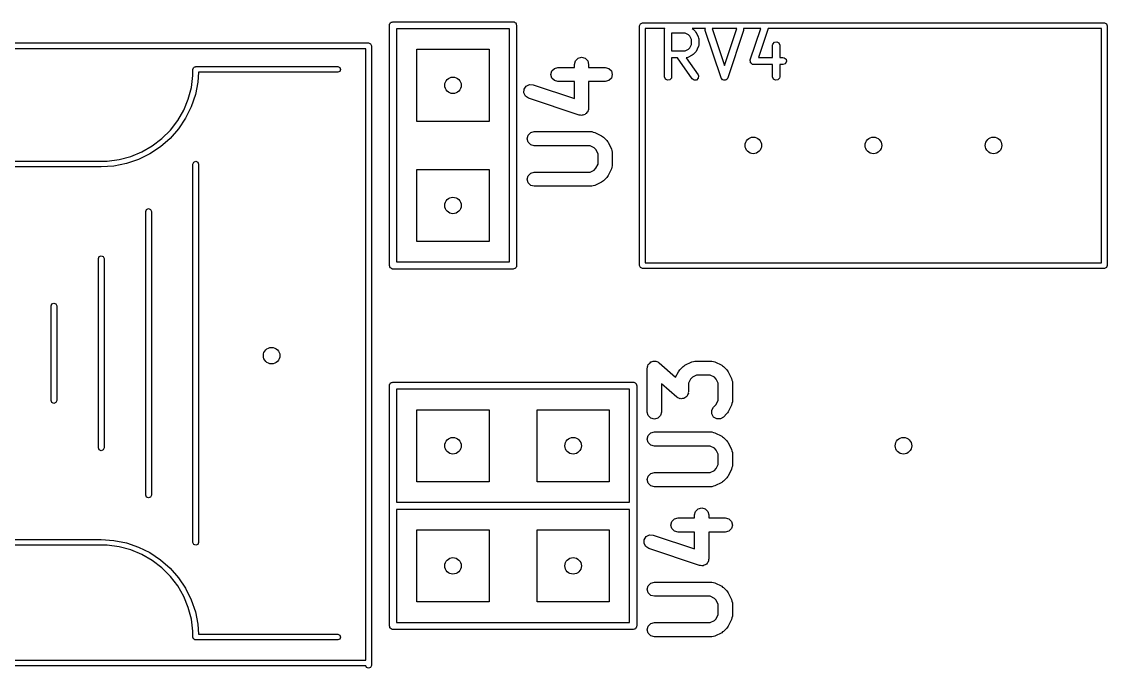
# Model space of a CAD drawing. Extents: x 0.02 to 2.37, y 0.01 to 1.59.
# Drawn here: x 1.466 to 2.37, y 0.015 to 0.553 of the extents above; entities that cross this region are included whole.
import ezdxf

# ---------------------------------------------------------------- set-up
doc = ezdxf.new("R2010")
doc.units = 0
doc.header["$MEASUREMENT"] = 0
doc.layers.add('BLACK', color=7, linetype='CONTINUOUS')

msp = doc.modelspace()

# ---------------------------------------------------------------- linework, layer by layer
at = {"layer": 'BLACK', "linetype": 'CONTINUOUS'}
for p, q in [((1.77223, 0.55101), (1.77272, 0.5516)), ((1.77272, 0.5516), (1.7731, 0.55226)), ((1.7731, 0.55226), (1.77335, 0.55235)), ((1.77335, 0.55235), (1.77352, 0.55256)), ((1.77352, 0.55256), (1.77428, 0.55269)), ((1.77428, 0.55269), (1.775, 0.55295)), ((1.775, 0.55295), (1.875, 0.55295)), ((1.875, 0.55295), (1.87538, 0.55289)), ((1.87538, 0.55289), (1.87551, 0.55291)), ((1.87551, 0.55291), (1.87563, 0.55284)), ((1.87563, 0.55284), (1.87601, 0.55277)), ((1.87601, 0.55277), (1.8766, 0.55228)), ((1.8766, 0.55228), (1.87726, 0.5519)), ((1.87726, 0.5519), (1.87735, 0.55165)), ((1.87735, 0.55165), (1.87756, 0.55148)), ((1.87756, 0.55148), (1.87769, 0.55072)), ((1.98031, 0.54961), (1.98101, 0.55128)), ((1.98101, 0.55128), (1.98268, 0.55197)), ((1.98268, 0.55197), (2.36732, 0.55197)), ((2.36732, 0.55197), (2.36899, 0.55128)), ((2.36899, 0.55128), (2.36969, 0.54961)), ((1.77205, 0.55), (1.77211, 0.55038)), ((1.77205, 0.35), (1.77205, 0.55)), ((1.77209, 0.55051), (1.77216, 0.55063)), ((1.77211, 0.55038), (1.77209, 0.55051)), ((1.77216, 0.55063), (1.77223, 0.55101)), ((1.77795, 0.54705), (1.77795, 0.35295)), ((1.87205, 0.54705), (1.77795, 0.54705)), ((1.87205, 0.35295), (1.87205, 0.54705)), ((1.87769, 0.55072), (1.87795, 0.55)), ((1.87795, 0.55), (1.87795, 0.35)), ((1.98031, 0.35), (1.98031, 0.54961)), ((2.00125, 0.54724), (1.98504, 0.54724)), ((1.98504, 0.54724), (1.98504, 0.35236)), ((2.00112, 0.54646), (2.00118, 0.54685)), ((2.00112, 0.50709), (2.00112, 0.54646)), ((2.00116, 0.54698), (2.00123, 0.54709)), ((2.00118, 0.54685), (2.00116, 0.54698)), ((2.00123, 0.54709), (2.00125, 0.54724)), ((2.01837, 0.54351), (2.00702, 0.54351)), ((2.00702, 0.54351), (2.00702, 0.52879)), ((2.02107, 0.54216), (2.01837, 0.54351)), ((2.03514, 0.54724), (2.02411, 0.54724)), ((2.02411, 0.54724), (2.02414, 0.54723)), ((2.02414, 0.54723), (2.02485, 0.5467)), ((2.02485, 0.5467), (2.0249, 0.54668)), ((2.0249, 0.54668), (2.02678, 0.5448)), ((2.02678, 0.5448), (2.02728, 0.54408)), ((2.02728, 0.54408), (2.02733, 0.54403)), ((2.02733, 0.54403), (2.02921, 0.54029)), ((2.03486, 0.54654), (2.03514, 0.54724)), ((2.03501, 0.54553), (2.03486, 0.54654)), ((2.04814, 0.50616), (2.03501, 0.54553)), ((2.04067, 0.54724), (2.05094, 0.51643)), ((2.06121, 0.54724), (2.04067, 0.54724)), ((2.05094, 0.51643), (2.06121, 0.54724)), ((2.06686, 0.54553), (2.05374, 0.50616)), ((2.08121, 0.54724), (2.06682, 0.54724)), ((2.06682, 0.54724), (2.06686, 0.54553)), ((2.07251, 0.52115), (2.08121, 0.54724)), ((2.08743, 0.54724), (2.07941, 0.52317)), ((2.36496, 0.54724), (2.08743, 0.54724)), ((2.36496, 0.35236), (2.36496, 0.54724)), ((2.36969, 0.54961), (2.36969, 0.35)), ((0.34528, 0.53524), (1.75472, 0.53524)), ((1.75472, 0.53524), (1.75639, 0.53454)), ((1.75639, 0.53454), (1.75709, 0.53287)), ((2.02226, 0.54097), (2.02107, 0.54216)), ((2.02361, 0.53827), (2.02226, 0.54097)), ((2.02226, 0.53134), (2.02361, 0.53404)), ((2.02361, 0.53404), (2.02361, 0.53827)), ((2.02921, 0.54029), (2.0295, 0.5393)), ((2.02952, 0.53334), (2.02934, 0.53233)), ((2.0295, 0.5393), (2.02946, 0.53913)), ((2.02946, 0.53913), (2.02952, 0.53896)), ((2.02952, 0.53896), (2.02952, 0.53334)), ((2.0911, 0.53334), (2.09128, 0.53435)), ((2.0911, 0.52317), (2.0911, 0.53334)), ((2.09128, 0.53435), (2.09258, 0.5359)), ((2.09258, 0.5359), (2.09457, 0.53625)), ((2.09457, 0.53625), (2.09632, 0.53524)), ((2.09632, 0.53524), (2.09701, 0.53334)), ((2.09701, 0.53334), (2.09701, 0.52317)), ((1.75236, 0.53051), (0.34764, 0.53051)), ((1.75236, 0.02146), (1.75236, 0.53051)), ((1.75709, 0.53287), (1.75709, 0.01713)), ((1.795, 0.47), (1.795, 0.53)), ((1.795, 0.53), (1.855, 0.53)), ((1.855, 0.53), (1.855, 0.47)), ((2.00702, 0.52879), (2.01837, 0.52879)), ((2.01837, 0.52879), (2.02107, 0.53014)), ((2.02414, 0.52508), (2.02039, 0.5232)), ((2.02107, 0.53014), (2.02226, 0.53134)), ((2.02418, 0.52512), (2.02414, 0.52508)), ((2.0249, 0.52563), (2.02418, 0.52512)), ((2.02678, 0.5275), (2.0249, 0.52563)), ((2.02681, 0.52756), (2.02678, 0.5275)), ((2.02733, 0.52827), (2.02681, 0.52756)), ((2.02921, 0.53202), (2.02733, 0.52827)), ((2.02923, 0.5322), (2.02921, 0.53202)), ((2.02934, 0.53233), (2.02923, 0.5322)), ((1.60959, 0.51503), (1.61018, 0.51547)), ((1.61018, 0.51547), (1.61063, 0.51547)), ((1.61063, 0.51547), (1.61091, 0.51558)), ((1.61091, 0.51558), (1.72902, 0.51558)), ((1.72902, 0.51558), (1.73069, 0.51489)), ((1.92612, 0.51744), (1.92691, 0.5204)), ((1.92612, 0.51491), (1.92612, 0.51744)), ((1.92691, 0.5204), (1.92907, 0.52256)), ((1.92907, 0.52256), (1.93202, 0.52335)), ((1.93202, 0.52335), (1.93497, 0.52256)), ((1.93497, 0.52256), (1.93714, 0.5204)), ((1.93714, 0.5204), (1.93793, 0.51744)), ((1.93793, 0.51744), (1.93793, 0.51491)), ((2.0119, 0.52289), (2.00702, 0.52289)), ((2.00702, 0.52289), (2.00702, 0.50709)), ((2.02415, 0.5054), (2.0119, 0.52289)), ((2.01923, 0.52295), (2.0191, 0.5229)), ((2.0191, 0.5229), (2.02898, 0.50879)), ((2.0194, 0.52291), (2.01923, 0.52295)), ((2.02039, 0.5232), (2.0194, 0.52291)), ((2.0724, 0.52073), (2.07251, 0.52093)), ((2.07254, 0.51994), (2.0724, 0.52073)), ((2.07251, 0.52093), (2.07251, 0.52115)), ((2.07256, 0.51913), (2.07254, 0.51994)), ((2.07271, 0.51896), (2.07256, 0.51913)), ((2.07275, 0.51874), (2.07271, 0.51896)), ((2.07337, 0.51822), (2.07275, 0.51874)), ((2.0739, 0.51762), (2.07337, 0.51822)), ((2.07413, 0.51759), (2.0739, 0.51762)), ((2.0743, 0.51744), (2.07413, 0.51759)), ((2.07531, 0.51726), (2.0743, 0.51744)), ((2.0911, 0.51726), (2.07531, 0.51726)), ((2.07941, 0.52317), (2.0911, 0.52317)), ((2.0911, 0.50709), (2.0911, 0.51726)), ((2.09701, 0.52317), (2.09968, 0.52317)), ((2.09968, 0.51726), (2.09701, 0.51726)), ((2.09701, 0.51726), (2.09701, 0.50709)), ((2.09968, 0.52317), (2.10069, 0.52299)), ((2.10158, 0.51796), (2.09968, 0.51726)), ((2.10069, 0.52299), (2.10224, 0.52169)), ((2.10259, 0.5197), (2.10158, 0.51796)), ((2.10224, 0.52169), (2.10259, 0.5197)), ((1.60724, 0.49829), (1.60855, 0.50821)), ((1.60855, 0.51322), (1.609, 0.51461)), ((1.60855, 0.50821), (1.60855, 0.51322)), ((1.609, 0.51461), (1.60918, 0.51474)), ((1.60918, 0.51474), (1.60924, 0.51489)), ((1.60924, 0.51489), (1.60959, 0.51503)), ((1.61312, 0.51086), (1.61258, 0.50263)), ((1.72902, 0.51086), (1.61312, 0.51086)), ((1.73069, 0.51155), (1.72902, 0.51086)), ((1.73069, 0.51489), (1.73139, 0.51322)), ((1.73139, 0.51322), (1.73069, 0.51155)), ((1.90643, 0.50901), (1.90722, 0.51196)), ((1.90722, 0.50606), (1.90643, 0.50901)), ((1.90722, 0.51196), (1.90938, 0.51412)), ((1.90938, 0.51412), (1.91234, 0.51491)), ((1.91234, 0.51491), (1.92612, 0.51491)), ((1.93793, 0.51491), (1.95171, 0.51491)), ((1.95171, 0.51491), (1.95466, 0.51412)), ((1.95466, 0.51412), (1.95682, 0.51196)), ((1.95682, 0.51196), (1.95761, 0.50901)), ((1.95761, 0.50901), (1.95682, 0.50606)), ((2.00181, 0.5052), (2.00112, 0.50709)), ((2.00684, 0.50608), (2.00554, 0.50454)), ((2.00702, 0.50709), (2.00684, 0.50608)), ((2.02898, 0.50879), (2.02942, 0.50786)), ((2.02942, 0.50786), (2.02924, 0.50585)), ((2.04819, 0.50609), (2.04814, 0.50616)), ((2.04819, 0.50601), (2.04819, 0.50609)), ((2.05374, 0.50616), (2.05325, 0.50526)), ((2.0918, 0.5052), (2.0911, 0.50709)), ((2.09683, 0.50608), (2.09553, 0.50454)), ((2.09701, 0.50709), (2.09683, 0.50608)), ((1.60465, 0.48862), (1.60724, 0.49829)), ((1.61258, 0.50263), (1.61051, 0.49223)), ((1.88424, 0.49681), (1.88592, 0.49937)), ((1.88592, 0.49937), (1.88865, 0.50073)), ((1.88865, 0.50073), (1.89171, 0.50055)), ((1.89171, 0.50055), (1.92612, 0.48908)), ((1.90938, 0.50389), (1.90722, 0.50606)), ((1.91234, 0.5031), (1.90938, 0.50389)), ((1.92612, 0.5031), (1.91234, 0.5031)), ((1.92612, 0.48908), (1.92612, 0.5031)), ((1.95171, 0.5031), (1.93793, 0.5031)), ((1.93793, 0.5031), (1.93793, 0.48089)), ((1.95466, 0.50389), (1.95171, 0.5031)), ((1.95682, 0.50606), (1.95466, 0.50389)), ((2.00356, 0.50419), (2.00181, 0.5052)), ((2.00554, 0.50454), (2.00356, 0.50419)), ((2.0258, 0.50424), (2.02415, 0.5054)), ((2.02781, 0.50442), (2.0258, 0.50424)), ((2.02924, 0.50585), (2.02781, 0.50442)), ((2.04881, 0.50531), (2.04819, 0.50601)), ((2.04939, 0.50458), (2.04881, 0.50531)), ((2.04947, 0.50456), (2.04939, 0.50458)), ((2.04953, 0.5045), (2.04947, 0.50456)), ((2.05046, 0.50436), (2.04953, 0.5045)), ((2.05137, 0.50417), (2.05046, 0.50436)), ((2.05145, 0.50421), (2.05137, 0.50417)), ((2.05153, 0.5042), (2.05145, 0.50421)), ((2.05233, 0.50469), (2.05153, 0.5042)), ((2.05315, 0.50513), (2.05233, 0.50469)), ((2.05318, 0.50521), (2.05315, 0.50513)), ((2.05325, 0.50526), (2.05318, 0.50521)), ((2.09354, 0.50419), (2.0918, 0.5052)), ((2.09553, 0.50454), (2.09354, 0.50419)), ((1.60082, 0.47937), (1.60465, 0.48862)), ((1.61051, 0.49223), (1.6071, 0.48218)), ((1.88405, 0.49376), (1.88424, 0.49681)), ((1.88542, 0.49103), (1.88405, 0.49376)), ((1.88797, 0.48934), (1.88542, 0.49103)), ((1.93015, 0.47528), (1.88797, 0.48934)), ((1.59582, 0.4707), (1.60082, 0.47937)), ((1.6071, 0.48218), (1.60241, 0.47267)), ((1.93762, 0.47902), (1.93729, 0.47852)), ((1.93768, 0.47997), (1.93762, 0.47902)), ((1.93793, 0.48089), (1.93768, 0.47997)), ((1.58972, 0.46275), (1.59582, 0.4707)), ((1.60241, 0.47267), (1.59652, 0.46385)), ((1.855, 0.47), (1.795, 0.47)), ((1.9311, 0.47523), (1.93015, 0.47528)), ((1.93202, 0.47498), (1.9311, 0.47523)), ((1.9326, 0.47514), (1.93202, 0.47498)), ((1.9332, 0.4751), (1.9326, 0.47514)), ((1.93406, 0.47553), (1.9332, 0.4751)), ((1.93497, 0.47577), (1.93406, 0.47553)), ((1.9354, 0.4762), (1.93497, 0.47577)), ((1.93594, 0.47647), (1.9354, 0.4762)), ((1.93646, 0.47726), (1.93594, 0.47647)), ((1.93714, 0.47793), (1.93646, 0.47726)), ((1.93729, 0.47852), (1.93714, 0.47793)), ((1.58264, 0.45567), (1.58972, 0.46275)), ((1.59652, 0.46385), (1.58952, 0.45587)), ((1.8897, 0.46069), (1.89265, 0.46148)), ((1.89265, 0.46148), (1.94046, 0.46148)), ((1.94046, 0.46148), (1.94177, 0.46113)), ((1.94177, 0.46113), (1.9431, 0.46086)), ((1.5747, 0.44958), (1.58264, 0.45567)), ((1.58952, 0.45587), (1.58155, 0.44888)), ((1.88675, 0.45558), (1.88754, 0.45853)), ((1.88754, 0.45262), (1.88675, 0.45558)), ((1.88754, 0.45853), (1.8897, 0.46069)), ((1.8897, 0.45046), (1.88754, 0.45262)), ((1.9431, 0.46086), (1.94872, 0.45805)), ((1.94872, 0.45805), (1.94943, 0.45742)), ((1.94943, 0.45742), (1.95026, 0.45694)), ((1.95026, 0.45694), (1.95307, 0.45413)), ((1.95307, 0.45413), (1.95354, 0.45331)), ((1.95354, 0.45331), (1.95418, 0.45259)), ((1.95418, 0.45259), (1.95699, 0.44697)), ((1.55678, 0.44074), (1.56603, 0.44457)), ((1.57272, 0.44298), (1.56321, 0.43829)), ((1.56603, 0.44457), (1.5747, 0.44958)), ((1.58155, 0.44888), (1.57272, 0.44298)), ((1.89265, 0.44967), (1.8897, 0.45046)), ((1.93906, 0.44967), (1.89265, 0.44967)), ((1.94258, 0.44791), (1.93906, 0.44967)), ((1.94404, 0.44645), (1.94258, 0.44791)), ((1.9458, 0.44293), (1.94404, 0.44645)), ((1.9458, 0.43447), (1.9458, 0.44293)), ((1.95699, 0.44697), (1.95726, 0.44564)), ((1.95726, 0.44564), (1.95761, 0.44433)), ((1.95761, 0.44433), (1.95761, 0.43308)), ((1.13847, 0.43684), (1.53217, 0.43684)), ((1.53217, 0.43684), (1.53718, 0.43684)), ((1.53718, 0.43684), (1.54711, 0.43815)), ((1.55316, 0.43488), (1.54276, 0.43281)), ((1.54711, 0.43815), (1.55678, 0.44074)), ((1.56321, 0.43829), (1.55316, 0.43488)), ((1.60855, 0.43448), (1.60924, 0.43615)), ((1.60855, 0.11952), (1.60855, 0.43448)), ((1.60924, 0.43615), (1.61091, 0.43684)), ((1.61091, 0.43684), (1.61258, 0.43615)), ((1.61258, 0.43615), (1.61328, 0.43448)), ((1.61328, 0.43448), (1.61328, 0.11952)), ((1.94404, 0.43095), (1.9458, 0.43447)), ((1.53217, 0.43212), (1.13847, 0.43212)), ((1.54276, 0.43281), (1.53217, 0.43212)), ((1.795, 0.37), (1.795, 0.43)), ((1.795, 0.43), (1.855, 0.43)), ((1.855, 0.43), (1.855, 0.37)), ((1.88675, 0.42183), (1.88754, 0.42478)), ((1.88754, 0.42478), (1.8897, 0.42695)), ((1.8897, 0.42695), (1.89265, 0.42774)), ((1.89265, 0.42774), (1.93906, 0.42774)), ((1.93906, 0.42774), (1.94258, 0.4295)), ((1.94258, 0.4295), (1.94404, 0.43095)), ((1.95418, 0.42481), (1.95354, 0.4241)), ((1.95699, 0.43044), (1.95418, 0.42481)), ((1.95726, 0.43177), (1.95699, 0.43044)), ((1.95761, 0.43308), (1.95726, 0.43177)), ((1.88754, 0.41888), (1.88675, 0.42183)), ((1.8897, 0.41672), (1.88754, 0.41888)), ((1.89265, 0.41593), (1.8897, 0.41672)), ((1.94046, 0.41593), (1.89265, 0.41593)), ((1.94177, 0.41628), (1.94046, 0.41593)), ((1.9431, 0.41655), (1.94177, 0.41628)), ((1.94872, 0.41936), (1.9431, 0.41655)), ((1.94943, 0.41999), (1.94872, 0.41936)), ((1.95026, 0.42047), (1.94943, 0.41999)), ((1.95307, 0.42328), (1.95026, 0.42047)), ((1.95354, 0.4241), (1.95307, 0.42328)), ((1.56918, 0.39511), (1.56987, 0.39678)), ((1.56918, 0.15889), (1.56918, 0.39511)), ((1.56987, 0.39678), (1.57154, 0.39747)), ((1.57154, 0.39747), (1.57321, 0.39678)), ((1.57321, 0.39678), (1.57391, 0.39511)), ((1.57391, 0.39511), (1.57391, 0.15889)), ((1.855, 0.37), (1.795, 0.37)), ((1.52981, 0.35574), (1.5305, 0.35741)), ((1.52981, 0.19826), (1.52981, 0.35574)), ((1.5305, 0.35741), (1.53217, 0.3581)), ((1.53217, 0.3581), (1.53384, 0.35741)), ((1.53384, 0.35741), (1.53454, 0.35574)), ((1.53454, 0.35574), (1.53454, 0.19826)), ((1.77795, 0.35295), (1.87205, 0.35295)), ((1.77231, 0.34928), (1.77205, 0.35)), ((1.77244, 0.34852), (1.77231, 0.34928)), ((1.77265, 0.34835), (1.77244, 0.34852)), ((1.77274, 0.3481), (1.77265, 0.34835)), ((1.7734, 0.34772), (1.77274, 0.3481)), ((1.77399, 0.34723), (1.7734, 0.34772)), ((1.77437, 0.34716), (1.77399, 0.34723)), ((1.77449, 0.34709), (1.77437, 0.34716)), ((1.77462, 0.34711), (1.77449, 0.34709)), ((1.775, 0.34705), (1.77462, 0.34711)), ((1.875, 0.34705), (1.775, 0.34705)), ((1.87572, 0.34731), (1.875, 0.34705)), ((1.87648, 0.34744), (1.87572, 0.34731)), ((1.87665, 0.34765), (1.87648, 0.34744)), ((1.8769, 0.34774), (1.87665, 0.34765)), ((1.87728, 0.3484), (1.8769, 0.34774)), ((1.87777, 0.34899), (1.87728, 0.3484)), ((1.87784, 0.34937), (1.87777, 0.34899)), ((1.87791, 0.34949), (1.87784, 0.34937)), ((1.87795, 0.35), (1.87789, 0.34962)), ((1.87789, 0.34962), (1.87791, 0.34949)), ((1.98101, 0.34833), (1.98031, 0.35)), ((1.98268, 0.34764), (1.98101, 0.34833)), ((2.36732, 0.34764), (1.98268, 0.34764)), ((1.98504, 0.35236), (2.36496, 0.35236)), ((2.36899, 0.34833), (2.36732, 0.34764)), ((2.36969, 0.35), (2.36899, 0.34833)), ((1.49044, 0.31637), (1.49113, 0.31804)), ((1.49044, 0.23763), (1.49044, 0.31637)), ((1.49113, 0.31804), (1.4928, 0.31873)), ((1.4928, 0.31873), (1.49447, 0.31804)), ((1.49447, 0.31804), (1.49517, 0.31637)), ((1.49517, 0.31637), (1.49517, 0.23763)), ((1.98675, 0.26463), (1.9869, 0.2652)), ((1.98675, 0.22807), (1.98675, 0.26463)), ((1.98686, 0.26578), (1.98729, 0.26665)), ((1.9869, 0.2652), (1.98686, 0.26578)), ((1.98729, 0.26665), (1.98754, 0.26758)), ((1.98754, 0.26758), (1.98795, 0.268)), ((1.98795, 0.268), (1.98821, 0.26852)), ((1.98821, 0.26852), (1.98901, 0.26906)), ((1.98901, 0.26906), (1.9897, 0.26975)), ((1.9897, 0.26975), (1.99026, 0.2699)), ((1.99026, 0.2699), (1.99075, 0.27022)), ((1.99075, 0.27022), (1.99171, 0.27029)), ((1.99171, 0.27029), (1.99265, 0.27054)), ((1.99265, 0.27054), (1.99321, 0.27039)), ((1.99321, 0.27039), (1.9938, 0.27043)), ((1.9938, 0.27043), (1.99467, 0.27)), ((1.99467, 0.27), (1.9956, 0.26975)), ((1.9956, 0.26975), (1.99602, 0.26933)), ((1.99602, 0.26933), (1.99654, 0.26908)), ((1.99654, 0.26908), (2.01035, 0.25699)), ((2.01268, 0.26165), (2.01331, 0.26236)), ((2.01331, 0.26236), (2.01378, 0.26318)), ((2.01378, 0.26318), (2.0166, 0.266)), ((2.0166, 0.266), (2.01742, 0.26647)), ((2.01742, 0.26647), (2.01813, 0.2671)), ((2.01813, 0.2671), (2.02376, 0.26991)), ((2.02376, 0.26991), (2.02509, 0.27019)), ((2.02509, 0.27019), (2.0264, 0.27054)), ((2.0264, 0.27054), (2.04046, 0.27054)), ((2.04046, 0.27054), (2.04177, 0.27019)), ((2.04177, 0.27019), (2.0431, 0.26991)), ((2.0431, 0.26991), (2.04872, 0.2671)), ((2.04872, 0.2671), (2.04943, 0.26647)), ((2.04943, 0.26647), (2.05026, 0.266)), ((2.05026, 0.266), (2.05307, 0.26318)), ((2.05307, 0.26318), (2.05354, 0.26236)), ((2.05354, 0.26236), (2.05418, 0.26165)), ((2.01035, 0.25699), (2.01268, 0.26165)), ((2.02281, 0.25551), (2.02105, 0.25199)), ((2.02427, 0.25697), (2.02281, 0.25551)), ((2.02779, 0.25873), (2.02427, 0.25697)), ((2.03906, 0.25873), (2.02779, 0.25873)), ((2.04258, 0.25697), (2.03906, 0.25873)), ((2.04404, 0.25551), (2.04258, 0.25697)), ((2.0458, 0.25199), (2.04404, 0.25551)), ((2.05418, 0.26165), (2.05699, 0.25602)), ((2.05699, 0.25602), (2.05726, 0.25469)), ((2.05726, 0.25469), (2.05761, 0.25338)), ((2.05761, 0.25338), (2.05761, 0.23651)), ((1.77205, 0.25), (1.77211, 0.25038)), ((1.77205, 0.15), (1.77205, 0.25)), ((1.77209, 0.25051), (1.77216, 0.25063)), ((1.77211, 0.25038), (1.77209, 0.25051)), ((1.77216, 0.25063), (1.77223, 0.25101)), ((1.77223, 0.25101), (1.77272, 0.2516)), ((1.77272, 0.2516), (1.7731, 0.25226)), ((1.7731, 0.25226), (1.77335, 0.25235)), ((1.77335, 0.25235), (1.77352, 0.25256)), ((1.77352, 0.25256), (1.77428, 0.25269)), ((1.77428, 0.25269), (1.775, 0.25295)), ((1.775, 0.25295), (1.975, 0.25295)), ((1.77795, 0.24705), (1.77795, 0.15295)), ((1.97205, 0.24705), (1.77795, 0.24705)), ((1.97205, 0.15295), (1.97205, 0.24705)), ((1.975, 0.25295), (1.97538, 0.25289)), ((1.97538, 0.25289), (1.97551, 0.25291)), ((1.97551, 0.25291), (1.97563, 0.25284)), ((1.97563, 0.25284), (1.97601, 0.25277)), ((1.97601, 0.25277), (1.9766, 0.25228)), ((1.9766, 0.25228), (1.97726, 0.2519)), ((1.97726, 0.2519), (1.97735, 0.25165)), ((1.97735, 0.25165), (1.97756, 0.25148)), ((1.97756, 0.25148), (1.97769, 0.25072)), ((1.97769, 0.25072), (1.97795, 0.25)), ((1.97795, 0.25), (1.97795, 0.15)), ((2.01126, 0.2405), (1.99856, 0.25162)), ((1.99856, 0.25162), (1.99856, 0.22807)), ((2.02105, 0.24495), (2.0209, 0.24438)), ((2.0209, 0.24438), (2.02094, 0.2438)), ((2.02105, 0.25199), (2.02105, 0.24495)), ((2.0458, 0.2379), (2.0458, 0.25199)), ((1.49113, 0.23596), (1.49044, 0.23763)), ((1.4928, 0.23527), (1.49113, 0.23596)), ((1.49447, 0.23596), (1.4928, 0.23527)), ((1.49517, 0.23763), (1.49447, 0.23596)), ((2.01178, 0.24025), (2.01126, 0.2405)), ((2.0122, 0.23983), (2.01178, 0.24025)), ((2.01313, 0.23958), (2.0122, 0.23983)), ((2.014, 0.23915), (2.01313, 0.23958)), ((2.01458, 0.23919), (2.014, 0.23915)), ((2.01515, 0.23904), (2.01458, 0.23919)), ((2.01608, 0.23929), (2.01515, 0.23904)), ((2.01705, 0.23936), (2.01608, 0.23929)), ((2.01754, 0.23968), (2.01705, 0.23936)), ((2.0181, 0.23983), (2.01754, 0.23968)), ((2.01879, 0.24052), (2.0181, 0.23983)), ((2.01959, 0.24106), (2.01879, 0.24052)), ((2.01985, 0.24158), (2.01959, 0.24106)), ((2.02026, 0.24199), (2.01985, 0.24158)), ((2.02051, 0.24293), (2.02026, 0.24199)), ((2.02094, 0.2438), (2.02051, 0.24293)), ((2.04404, 0.23438), (2.0458, 0.2379)), ((2.05726, 0.2352), (2.05699, 0.23387)), ((2.05761, 0.23651), (2.05726, 0.2352)), ((1.795, 0.17), (1.795, 0.23)), ((1.795, 0.23), (1.855, 0.23)), ((1.855, 0.23), (1.855, 0.17)), ((1.895, 0.17), (1.895, 0.23)), ((1.895, 0.23), (1.955, 0.23)), ((1.955, 0.23), (1.955, 0.17)), ((1.98754, 0.22512), (1.98675, 0.22807)), ((1.99856, 0.22807), (1.99777, 0.22512)), ((2.04038, 0.2296), (2.04191, 0.23225)), ((2.04038, 0.22655), (2.04038, 0.2296)), ((2.04191, 0.2239), (2.04038, 0.22655)), ((2.04191, 0.23225), (2.04404, 0.23438)), ((2.05307, 0.22671), (2.05026, 0.2239)), ((2.05354, 0.22753), (2.05307, 0.22671)), ((2.05418, 0.22825), (2.05354, 0.22753)), ((2.05699, 0.23387), (2.05418, 0.22825)), ((1.9897, 0.22296), (1.98754, 0.22512)), ((1.99265, 0.22217), (1.9897, 0.22296)), ((1.9956, 0.22296), (1.99265, 0.22217)), ((1.99777, 0.22512), (1.9956, 0.22296)), ((2.04455, 0.22237), (2.04191, 0.2239)), ((2.04761, 0.22237), (2.04455, 0.22237)), ((2.05026, 0.2239), (2.04761, 0.22237)), ((1.98675, 0.20558), (1.98754, 0.20853)), ((1.98754, 0.20853), (1.9897, 0.21069)), ((1.9897, 0.21069), (1.99265, 0.21148)), ((1.99265, 0.21148), (2.04046, 0.21148)), ((2.04046, 0.21148), (2.04177, 0.21113)), ((2.04177, 0.21113), (2.0431, 0.21086)), ((2.0431, 0.21086), (2.04872, 0.20805)), ((2.04872, 0.20805), (2.04943, 0.20742)), ((1.98754, 0.20262), (1.98675, 0.20558)), ((1.9897, 0.20046), (1.98754, 0.20262)), ((1.99265, 0.19967), (1.9897, 0.20046)), ((2.03906, 0.19967), (1.99265, 0.19967)), ((2.04258, 0.19791), (2.03906, 0.19967)), ((2.04943, 0.20742), (2.05026, 0.20694)), ((2.05026, 0.20694), (2.05307, 0.20413)), ((2.05307, 0.20413), (2.05354, 0.20331)), ((2.05354, 0.20331), (2.05418, 0.20259)), ((2.05418, 0.20259), (2.05699, 0.19697)), ((1.5305, 0.19659), (1.52981, 0.19826)), ((1.53217, 0.1959), (1.5305, 0.19659)), ((1.53384, 0.19659), (1.53217, 0.1959)), ((1.53454, 0.19826), (1.53384, 0.19659)), ((2.04404, 0.19645), (2.04258, 0.19791)), ((2.0458, 0.19293), (2.04404, 0.19645)), ((2.0458, 0.18447), (2.0458, 0.19293)), ((2.05699, 0.19697), (2.05726, 0.19564)), ((2.05726, 0.19564), (2.05761, 0.19433)), ((2.05761, 0.19433), (2.05761, 0.18308)), ((2.04258, 0.1795), (2.04404, 0.18095)), ((2.04404, 0.18095), (2.0458, 0.18447)), ((2.05726, 0.18177), (2.05699, 0.18044)), ((2.05761, 0.18308), (2.05726, 0.18177)), ((1.98675, 0.17183), (1.98754, 0.17478)), ((1.98754, 0.16888), (1.98675, 0.17183)), ((1.98754, 0.17478), (1.9897, 0.17695)), ((1.9897, 0.17695), (1.99265, 0.17774)), ((1.99265, 0.17774), (2.03906, 0.17774)), ((2.03906, 0.17774), (2.04258, 0.1795)), ((2.05307, 0.17328), (2.05026, 0.17047)), ((2.05354, 0.1741), (2.05307, 0.17328)), ((2.05418, 0.17481), (2.05354, 0.1741)), ((2.05699, 0.18044), (2.05418, 0.17481)), ((1.855, 0.17), (1.795, 0.17)), ((1.955, 0.17), (1.895, 0.17)), ((1.9897, 0.16672), (1.98754, 0.16888)), ((1.99265, 0.16593), (1.9897, 0.16672)), ((2.04046, 0.16593), (1.99265, 0.16593)), ((2.04177, 0.16628), (2.04046, 0.16593)), ((2.0431, 0.16655), (2.04177, 0.16628)), ((2.04872, 0.16936), (2.0431, 0.16655)), ((2.04943, 0.16999), (2.04872, 0.16936)), ((2.05026, 0.17047), (2.04943, 0.16999)), ((1.56987, 0.15722), (1.56918, 0.15889)), ((1.57154, 0.15653), (1.56987, 0.15722)), ((1.57321, 0.15722), (1.57154, 0.15653)), ((1.57391, 0.15889), (1.57321, 0.15722)), ((1.77205, 0.05), (1.77205, 0.15)), ((1.77795, 0.15295), (1.97205, 0.15295)), ((1.77795, 0.14705), (1.77795, 0.05295)), ((1.97205, 0.14705), (1.77795, 0.14705)), ((1.97205, 0.05295), (1.97205, 0.14705)), ((1.97795, 0.15), (1.97795, 0.05)), ((2.02612, 0.14244), (2.02691, 0.1454)), ((2.02691, 0.1454), (2.02907, 0.14756)), ((2.02907, 0.14756), (2.03202, 0.14835)), ((2.03202, 0.14835), (2.03497, 0.14756)), ((2.03497, 0.14756), (2.03714, 0.1454)), ((2.03714, 0.1454), (2.03793, 0.14244)), ((2.00643, 0.13401), (2.00722, 0.13696)), ((2.00722, 0.13696), (2.00938, 0.13912)), ((2.00938, 0.13912), (2.01234, 0.13991)), ((2.01234, 0.13991), (2.02612, 0.13991)), ((2.02612, 0.13991), (2.02612, 0.14244)), ((2.03793, 0.14244), (2.03793, 0.13991)), ((2.03793, 0.13991), (2.05171, 0.13991)), ((2.05171, 0.13991), (2.05466, 0.13912)), ((2.05466, 0.13912), (2.05682, 0.13696)), ((2.05682, 0.13696), (2.05761, 0.13401)), ((1.795, 0.07), (1.795, 0.13)), ((1.795, 0.13), (1.855, 0.13)), ((1.855, 0.13), (1.855, 0.07)), ((1.895, 0.07), (1.895, 0.13)), ((1.895, 0.13), (1.955, 0.13)), ((1.955, 0.13), (1.955, 0.07)), ((2.00722, 0.13106), (2.00643, 0.13401)), ((2.00938, 0.12889), (2.00722, 0.13106)), ((2.01234, 0.1281), (2.00938, 0.12889)), ((2.02612, 0.1281), (2.01234, 0.1281)), ((2.02612, 0.11408), (2.02612, 0.1281)), ((2.05171, 0.1281), (2.03793, 0.1281)), ((2.03793, 0.1281), (2.03793, 0.10589)), ((2.05466, 0.12889), (2.05171, 0.1281)), ((2.05682, 0.13106), (2.05466, 0.12889)), ((2.05761, 0.13401), (2.05682, 0.13106)), ((1.13847, 0.12188), (1.53217, 0.12188)), ((1.53217, 0.12188), (1.54276, 0.12119)), ((1.54276, 0.12119), (1.55316, 0.11912)), ((1.55316, 0.11912), (1.56321, 0.11571)), ((1.60924, 0.11785), (1.60855, 0.11952)), ((1.61091, 0.11716), (1.60924, 0.11785)), ((1.61258, 0.11785), (1.61091, 0.11716)), ((1.61328, 0.11952), (1.61258, 0.11785)), ((1.98405, 0.11876), (1.98424, 0.12181)), ((1.98542, 0.11603), (1.98405, 0.11876)), ((1.98424, 0.12181), (1.98592, 0.12437)), ((1.98592, 0.12437), (1.98865, 0.12573)), ((1.98865, 0.12573), (1.99171, 0.12555)), ((1.99171, 0.12555), (2.02612, 0.11408)), ((1.53217, 0.11716), (1.13847, 0.11716)), ((1.53718, 0.11716), (1.53217, 0.11716)), ((1.54711, 0.11585), (1.53718, 0.11716)), ((1.55678, 0.11326), (1.54711, 0.11585)), ((1.56603, 0.10943), (1.55678, 0.11326)), ((1.56321, 0.11571), (1.57272, 0.11102)), ((1.5747, 0.10442), (1.56603, 0.10943)), ((1.57272, 0.11102), (1.58155, 0.10512)), ((1.98797, 0.11434), (1.98542, 0.11603)), ((2.03015, 0.10028), (1.98797, 0.11434)), ((1.58264, 0.09833), (1.5747, 0.10442)), ((1.58155, 0.10512), (1.58952, 0.09813)), ((2.0311, 0.10023), (2.03015, 0.10028)), ((2.03202, 0.09998), (2.0311, 0.10023)), ((2.0326, 0.10014), (2.03202, 0.09998)), ((2.0332, 0.1001), (2.0326, 0.10014)), ((2.03406, 0.10053), (2.0332, 0.1001)), ((2.03497, 0.10077), (2.03406, 0.10053)), ((2.0354, 0.1012), (2.03497, 0.10077)), ((2.03594, 0.10147), (2.0354, 0.1012)), ((2.03646, 0.10226), (2.03594, 0.10147)), ((2.03714, 0.10293), (2.03646, 0.10226)), ((2.03729, 0.10352), (2.03714, 0.10293)), ((2.03762, 0.10402), (2.03729, 0.10352)), ((2.03768, 0.10497), (2.03762, 0.10402)), ((2.03793, 0.10589), (2.03768, 0.10497)), ((1.58972, 0.09125), (1.58264, 0.09833)), ((1.58952, 0.09813), (1.59652, 0.09015)), ((1.59582, 0.0833), (1.58972, 0.09125)), ((1.60082, 0.07463), (1.59582, 0.0833)), ((1.59652, 0.09015), (1.60241, 0.08133)), ((1.98675, 0.08058), (1.98754, 0.08353)), ((1.98754, 0.08353), (1.9897, 0.08569)), ((1.9897, 0.08569), (1.99265, 0.08648)), ((1.99265, 0.08648), (2.04046, 0.08648)), ((2.04046, 0.08648), (2.04177, 0.08613)), ((2.04177, 0.08613), (2.0431, 0.08586)), ((2.0431, 0.08586), (2.04872, 0.08305)), ((2.04872, 0.08305), (2.04943, 0.08242)), ((2.04943, 0.08242), (2.05026, 0.08194)), ((2.05026, 0.08194), (2.05307, 0.07913)), ((1.60465, 0.06538), (1.60082, 0.07463)), ((1.60241, 0.08133), (1.6071, 0.07182)), ((1.98754, 0.07762), (1.98675, 0.08058)), ((1.9897, 0.07546), (1.98754, 0.07762)), ((1.99265, 0.07467), (1.9897, 0.07546)), ((2.03906, 0.07467), (1.99265, 0.07467)), ((2.04258, 0.07291), (2.03906, 0.07467)), ((2.04404, 0.07145), (2.04258, 0.07291)), ((2.05307, 0.07913), (2.05354, 0.0783)), ((2.05354, 0.0783), (2.05418, 0.07759)), ((2.05418, 0.07759), (2.05699, 0.07197)), ((1.60724, 0.05571), (1.60465, 0.06538)), ((1.6071, 0.07182), (1.61051, 0.06177)), ((1.855, 0.07), (1.795, 0.07)), ((1.955, 0.07), (1.895, 0.07)), ((2.0458, 0.06793), (2.04404, 0.07145)), ((2.0458, 0.05947), (2.0458, 0.06793)), ((2.05699, 0.07197), (2.05726, 0.07064)), ((2.05726, 0.07064), (2.05761, 0.06933)), ((2.05761, 0.06933), (2.05761, 0.05808)), ((1.60855, 0.04579), (1.60724, 0.05571)), ((1.61051, 0.06177), (1.61258, 0.05137)), ((2.03906, 0.05274), (2.04258, 0.0545)), ((2.04258, 0.0545), (2.04404, 0.05595)), ((2.04404, 0.05595), (2.0458, 0.05947)), ((2.05699, 0.05544), (2.05418, 0.04981)), ((2.05726, 0.05677), (2.05699, 0.05544)), ((2.05761, 0.05808), (2.05726, 0.05677)), ((1.60855, 0.04078), (1.60855, 0.04579)), ((1.61258, 0.05137), (1.61312, 0.04314)), ((1.77231, 0.04928), (1.77205, 0.05)), ((1.77244, 0.04852), (1.77231, 0.04928)), ((1.77265, 0.04835), (1.77244, 0.04852)), ((1.77274, 0.0481), (1.77265, 0.04835)), ((1.7734, 0.04772), (1.77274, 0.0481)), ((1.77399, 0.04723), (1.7734, 0.04772)), ((1.77437, 0.04716), (1.77399, 0.04723)), ((1.77449, 0.04709), (1.77437, 0.04716)), ((1.77462, 0.04711), (1.77449, 0.04709)), ((1.775, 0.04705), (1.77462, 0.04711)), ((1.975, 0.04705), (1.775, 0.04705)), ((1.77795, 0.05295), (1.97205, 0.05295)), ((1.97572, 0.04731), (1.975, 0.04705)), ((1.97648, 0.04744), (1.97572, 0.04731)), ((1.97665, 0.04765), (1.97648, 0.04744)), ((1.9769, 0.04774), (1.97665, 0.04765)), ((1.97728, 0.0484), (1.9769, 0.04774)), ((1.97777, 0.04899), (1.97728, 0.0484)), ((1.97784, 0.04937), (1.97777, 0.04899)), ((1.97791, 0.04949), (1.97784, 0.04937)), ((1.97795, 0.05), (1.97789, 0.04962)), ((1.97789, 0.04962), (1.97791, 0.04949)), ((1.98675, 0.04683), (1.98754, 0.04978)), ((1.98754, 0.04388), (1.98675, 0.04683)), ((1.98754, 0.04978), (1.9897, 0.05195)), ((1.9897, 0.05195), (1.99265, 0.05274)), ((1.99265, 0.05274), (2.03906, 0.05274)), ((2.05026, 0.04547), (2.04943, 0.04499)), ((2.05307, 0.04828), (2.05026, 0.04547)), ((2.05354, 0.0491), (2.05307, 0.04828)), ((2.05418, 0.04981), (2.05354, 0.0491)), ((1.609, 0.03939), (1.60855, 0.04078)), ((1.60918, 0.03926), (1.609, 0.03939)), ((1.60924, 0.03911), (1.60918, 0.03926)), ((1.60959, 0.03897), (1.60924, 0.03911)), ((1.61018, 0.03853), (1.60959, 0.03897)), ((1.61063, 0.03853), (1.61018, 0.03853)), ((1.61091, 0.03842), (1.61063, 0.03853)), ((1.72902, 0.03842), (1.61091, 0.03842)), ((1.61312, 0.04314), (1.72902, 0.04314)), ((1.72902, 0.04314), (1.73069, 0.04245)), ((1.73069, 0.03911), (1.72902, 0.03842)), ((1.73069, 0.04245), (1.73139, 0.04078)), ((1.73139, 0.04078), (1.73069, 0.03911)), ((1.9897, 0.04172), (1.98754, 0.04388)), ((1.99265, 0.04093), (1.9897, 0.04172)), ((2.04046, 0.04093), (1.99265, 0.04093)), ((2.04177, 0.04128), (2.04046, 0.04093)), ((2.0431, 0.04155), (2.04177, 0.04128)), ((2.04872, 0.04436), (2.0431, 0.04155)), ((2.04943, 0.04499), (2.04872, 0.04436)), ((0.34764, 0.02146), (1.75236, 0.02146)), ((1.75253, 0.01673), (0.34747, 0.01673)), ((1.75305, 0.01546), (1.75253, 0.01673)), ((1.75472, 0.01476), (1.75305, 0.01546)), ((1.75639, 0.01546), (1.75472, 0.01476)), ((1.75709, 0.01713), (1.75639, 0.01546))]:
    msp.add_line(p, q, dxfattribs=at)
at = {"layer": 'BLACK'}
for centre in [(1.825, 0.5), (2.075, 0.45), (2.175, 0.45), (2.275, 0.45), (1.825, 0.4), (1.67402, 0.275), (1.825, 0.2), (1.925, 0.2), (2.2, 0.2), (1.825, 0.1), (1.925, 0.1)]:
    msp.add_circle(centre, 0.00689, dxfattribs=at)

doc.saveas('drawing.dxf')
